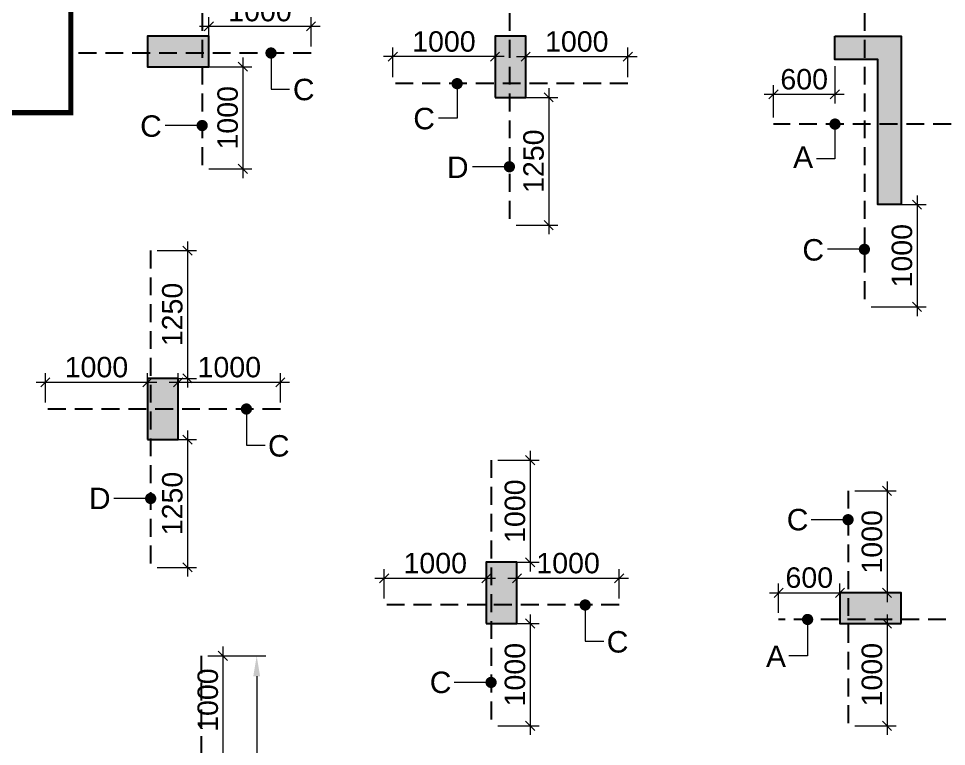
# Model space of a CAD drawing. Header units: millimetres. Extents: x 1123469 to 1883119, y -126924 to 196924.
# Drawn here: x 1520197 to 1529276, y 151212 to 158335 of the extents above; entities that cross this region are included whole.
import ezdxf

# ---------------------------------------------------------------- set-up
doc = ezdxf.new("R2010")
doc.units = ezdxf.units.MM
doc.header["$LTSCALE"] = 500
doc.header["$MEASUREMENT"] = 0
doc.header["$PDMODE"] = 34
doc.linetypes.add('CONTINOUS', pattern=[0])
doc.linetypes.add('HIDDEN', pattern=[0.375, 0.25, -0.125])
doc.layers.get('Defpoints').update_dxf_attribs({"lineweight": 0})
for name, color, linetype, lineweight in [('ARWO', 1, 'Continuous', 18), ('CUT OUT', 1, 'Continuous', 13), ('FOOTING', 1, 'Continuous', 15), ('S - SUNK', 251, 'Continuous', 0), ('TOWER COL HATCH', 253, 'Continuous', 20)]:
    doc.layers.add(name, color=color, linetype=linetype, lineweight=lineweight)
for name, color, linetype in [('COL. DIM', 3, 'Continuous'), ('reinf.', 4, 'Continuous'), ('TEXT 1', 1, 'Continuous'), ('TOWER AREA COLUMN.', 6, 'Continuous')]:
    doc.layers.add(name, color=color, linetype=linetype)
doc.styles.add('3mm', font='arial.ttf')
doc.dimstyles.new('PARAMVEER', dxfattribs={"dimtxt": 200, "dimasz": 100, "dimexe": 0, "dimexo": 25, "dimgap": 10, "dimtad": 1, "dimdec": 0, "dimrnd": 5, "dimzin": 0, "dimdsep": 46, "dimtxsty": '3mm', "dimblk": 'OBLIQUE', "dimcen": 0.09, "dimdle": 75, "dimclrd": 1, "dimclre": 1, "dimclrt": 3, "dimadec": 0, "dimazin": 0, "dimtfac": 1, "dimtdec": 0, "dimtmove": 1, "dimatfit": 3, "dimfxl": 100, "dimtolj": 1, "dimtzin": 0, "dimlwd": 18, "dimlwe": 5, "dimarcsym": 0})
doc.dimstyles.new('PARAMVEER BEAM', dxfattribs={"dimtxt": 200, "dimasz": 100, "dimexe": 0, "dimexo": 0, "dimgap": 10, "dimtad": 1, "dimdec": 0, "dimzin": 0, "dimdsep": 46, "dimtxsty": '3mm', "dimblk": 'ARCHTICK', "dimcen": 0.09, "dimdle": 75, "dimclrd": 1, "dimclre": 1, "dimclrt": 3, "dimadec": 0, "dimazin": 0, "dimtfac": 1, "dimtdec": 0, "dimtmove": 1, "dimatfit": 3, "dimfxl": 100, "dimtolj": 1, "dimtzin": 0, "dimlwd": 18, "dimlwe": 5, "dimarcsym": 0})

# ---------------------------------------------------------------- blocks, each defined once
blk = doc.blocks.new('3tgra')
at = {"layer": 'TOWER COL HATCH'}
h = blk.add_hatch(color=253, dxfattribs=at)
h.dxf.hatch_style = 1
h.paths.add_polyline_path([(1377380.6, 95141.6), (1376730.6, 95141.6), (1376730.6, 93491.6), (1376960.6, 93491.6), (1376960.6, 94911.6), (1377380.6, 94911.6)])
h = blk.add_hatch(color=253, dxfattribs=at)
h.dxf.hatch_style = 1
h.paths.add_polyline_path([(1380705.6, 94541.6), (1380405.6, 94541.6), (1380405.6, 95141.6), (1380705.6, 95141.6)])
h = blk.add_hatch(color=253, dxfattribs=at)
h.dxf.hatch_style = 1
h.paths.add_polyline_path([(1383505.6, 94841.6), (1383505.6, 95141.6), (1384105.6, 95141.6), (1384105.6, 94841.6)])
h = blk.add_hatch(color=253, dxfattribs=at)
h.dxf.hatch_style = 1
h.paths.add_polyline_path([(1384105.6, 91191.6), (1383805.6, 91191.6), (1383805.6, 91791.6), (1384105.6, 91791.6)])
h = blk.add_hatch(color=253, dxfattribs=at)
h.dxf.hatch_style = 1
h.paths.add_polyline_path([(1380790.6, 89391.6), (1380490.6, 89391.6), (1380490.6, 89991.6), (1380790.6, 89991.6)])
h = blk.add_hatch(color=253, dxfattribs=at)
h.dxf.hatch_style = 1
h.paths.add_polyline_path([(1376730.6, 89391.6), (1376730.6, 89691.6), (1377330.6, 89691.6), (1377330.6, 89391.6)])
at = {"layer": 'TOWER AREA COLUMN.', "color": 4}
blk.add_lwpolyline([(1377380.6, 95141.6), (1376730.6, 95141.6), (1376730.6, 93491.6), (1376960.6, 93491.6), (1376960.6, 94911.6), (1377380.6, 94911.6), (1377380.6, 95141.6)], dxfattribs=at)
for points in [[(1380705.6, 94541.6), (1380405.6, 94541.6), (1380405.6, 95141.6), (1380705.6, 95141.6)], [(1383505.6, 94841.6), (1383505.6, 95141.6), (1384105.6, 95141.6), (1384105.6, 94841.6)], [(1384105.6, 91191.6), (1383805.6, 91191.6), (1383805.6, 91791.6), (1384105.6, 91791.6)], [(1380790.6, 89391.6), (1380490.6, 89391.6), (1380490.6, 89991.6), (1380790.6, 89991.6)], [(1376730.6, 89391.6), (1376730.6, 89691.6), (1377330.6, 89691.6), (1377330.6, 89391.6)]]:
    blk.add_lwpolyline(points, close=True, dxfattribs=at)
blk = doc.blocks.new('_Oblique')
at = {"color": 0, "linetype": 'ByBlock', "lineweight": -2}
blk.add_line((-0.5, -0.5), (0.5, 0.5), dxfattribs=at)
blk = doc.blocks.new('*D1095')
at = {"layer": 'COL. DIM', "color": 1, "linetype": 'CONTINOUS', "lineweight": 5, "ltscale": 10, "transparency": 16777216}
for p, q in [((1528184.3, 157869.1), (1528184.3, 157503.4)), ((1527584.3, 157367.5), (1527584.3, 157683.4))]:
    blk.add_line(p, q, dxfattribs=at)
at = {"layer": 'COL. DIM', "color": 1, "lineweight": 18, "ltscale": 10, "transparency": 16777216}
blk.add_line((1528274.3, 157593.4), (1527494.3, 157593.4), dxfattribs=at)
at = {"layer": 'Defpoints', "color": 0, "ltscale": 10, "transparency": 16777216}
for p in [(1528184.3, 157934.1), (1527584.3, 157593.4), (1527584.3, 157302.5)]:
    blk.add_point(p, dxfattribs=at)
at = {"layer": 'COL. DIM', "color": 1, "lineweight": 18, "ltscale": 10, "transparency": 16777216, "xscale": 90, "yscale": 90, "zscale": 90, "rotation": 180}
blk.add_blockref('_Oblique', (1527584.3, 157593.4), dxfattribs=at)
at = {"layer": 'COL. DIM', "color": 1, "lineweight": 18, "ltscale": 10, "transparency": 16777216, "xscale": 90, "yscale": 90, "zscale": 90}
blk.add_blockref('_Oblique', (1528184.3, 157593.4), dxfattribs=at)
at = {"layer": 'COL. DIM', "color": 3, "ltscale": 10, "transparency": 16777216, "insert": (1527884.3, 157740.5), "char_height": 200, "attachment_point": 5, "style": '3mm'}
blk.add_mtext('\\A1;600', dxfattribs=at)
blk = doc.blocks.new('*D1096')
at = {"layer": 'COL. DIM', "color": 1, "lineweight": 18, "ltscale": 10, "transparency": 16777216}
blk.add_line((1528988.9, 156604.1), (1528988.9, 155424.1), dxfattribs=at)
at = {"layer": 'COL. DIM', "color": 1, "linetype": 'CONTINOUS', "lineweight": 5, "ltscale": 10, "transparency": 16777216}
for p, q in [((1528669.3, 156514.1), (1529078.9, 156514.1)), ((1528538.8, 155514.1), (1529078.9, 155514.1))]:
    blk.add_line(p, q, dxfattribs=at)
at = {"layer": 'Defpoints', "color": 0, "ltscale": 10, "transparency": 16777216}
for p in [(1528604.3, 156514.1), (1528473.8, 155514.1), (1528988.9, 155514.1)]:
    blk.add_point(p, dxfattribs=at)
at = {"layer": 'COL. DIM', "color": 1, "lineweight": 18, "ltscale": 10, "transparency": 16777216, "xscale": 90, "yscale": 90, "zscale": 90}
for p, rotation in [((1528988.9, 156514.1), 90), ((1528988.9, 155514.1), 270)]:
    blk.add_blockref('_Oblique', p, dxfattribs=dict(at, rotation=rotation))
at = {"layer": 'COL. DIM', "color": 3, "ltscale": 10, "transparency": 16777216, "insert": (1528841.8, 156014.1), "char_height": 200, "attachment_point": 5, "rotation": 90, "style": '3mm'}
blk.add_mtext('\\A1;1000', dxfattribs=at)
blk = doc.blocks.new('_ArchTick')
at = {"color": 0, "linetype": 'ByBlock', "const_width": 0.15}
blk.add_lwpolyline([(-0.5, -0.5), (0.5, 0.5)], dxfattribs=at)
blk = doc.blocks.new('*D876')
at = {"layer": 'COL. DIM', "color": 1, "linetype": 'CONTINOUS', "lineweight": 5, "ltscale": 10, "transparency": 16777216}
for p, q in [((1523859.3, 157763.2), (1523859.3, 158052.6)), ((1524859.3, 157763.2), (1524859.3, 158052.6))]:
    blk.add_line(p, q, dxfattribs=at)
at = {"layer": 'COL. DIM', "color": 1, "lineweight": 18, "ltscale": 10, "transparency": 16777216}
blk.add_line((1524949.3, 157962.6), (1523769.3, 157962.6), dxfattribs=at)
at = {"layer": 'Defpoints', "color": 0, "ltscale": 10, "transparency": 16777216}
for p in [(1523859.3, 157962.6), (1523859.3, 157698.2), (1524859.3, 157698.2)]:
    blk.add_point(p, dxfattribs=at)
at = {"layer": 'COL. DIM', "color": 1, "lineweight": 18, "ltscale": 10, "transparency": 16777216, "xscale": 90, "yscale": 90, "zscale": 90, "rotation": 180}
blk.add_blockref('_Oblique', (1523859.3, 157962.6), dxfattribs=at)
at = {"layer": 'COL. DIM', "color": 1, "lineweight": 18, "ltscale": 10, "transparency": 16777216, "xscale": 90, "yscale": 90, "zscale": 90}
blk.add_blockref('_Oblique', (1524859.3, 157962.6), dxfattribs=at)
at = {"layer": 'COL. DIM', "color": 3, "ltscale": 10, "transparency": 16777216, "insert": (1524359.3, 158109.7), "char_height": 200, "attachment_point": 5, "style": '3mm'}
blk.add_mtext('\\A1;1000', dxfattribs=at)
blk = doc.blocks.new('*D877')
at = {"layer": 'COL. DIM', "color": 1, "lineweight": 18, "ltscale": 10, "transparency": 16777216}
blk.add_line((1525384.6, 157654.1), (1525384.6, 156224.1), dxfattribs=at)
at = {"layer": 'COL. DIM', "color": 1, "linetype": 'CONTINOUS', "lineweight": 5, "ltscale": 10, "transparency": 16777216}
for p, q in [((1525064.9, 157564.1), (1525474.6, 157564.1)), ((1525064.9, 156314.1), (1525474.6, 156314.1))]:
    blk.add_line(p, q, dxfattribs=at)
at = {"layer": 'Defpoints', "color": 0, "ltscale": 10, "transparency": 16777216}
for p in [(1524999.9, 157564.1), (1524999.9, 156314.1), (1525384.6, 156314.1)]:
    blk.add_point(p, dxfattribs=at)
at = {"layer": 'COL. DIM', "color": 1, "lineweight": 18, "ltscale": 10, "transparency": 16777216, "xscale": 90, "yscale": 90, "zscale": 90}
for p, rotation in [((1525384.6, 157564.1), 90), ((1525384.6, 156314.1), 270)]:
    blk.add_blockref('_Oblique', p, dxfattribs=dict(at, rotation=rotation))
at = {"layer": 'COL. DIM', "color": 3, "ltscale": 10, "transparency": 16777216, "insert": (1525237.5, 156939.1), "char_height": 200, "attachment_point": 5, "rotation": 90, "style": '3mm'}
blk.add_mtext('\\A1;1250', dxfattribs=at)
blk = doc.blocks.new('*D878')
at = {"layer": 'COL. DIM', "color": 1, "linetype": 'CONTINOUS', "lineweight": 5, "ltscale": 10, "transparency": 16777216}
for p, q in [((1525159.3, 157763.2), (1525159.3, 158052.6)), ((1526159.3, 157763.2), (1526159.3, 158052.6))]:
    blk.add_line(p, q, dxfattribs=at)
at = {"layer": 'COL. DIM', "color": 1, "lineweight": 18, "ltscale": 10, "transparency": 16777216}
blk.add_line((1525069.3, 157962.6), (1526249.3, 157962.6), dxfattribs=at)
at = {"layer": 'Defpoints', "color": 0, "ltscale": 10, "transparency": 16777216}
for p in [(1526159.3, 157962.6), (1525159.3, 157698.2), (1526159.3, 157698.2)]:
    blk.add_point(p, dxfattribs=at)
at = {"layer": 'COL. DIM', "color": 1, "lineweight": 18, "ltscale": 10, "transparency": 16777216, "xscale": 90, "yscale": 90, "zscale": 90, "rotation": 180}
blk.add_blockref('_Oblique', (1525159.3, 157962.6), dxfattribs=at)
at = {"layer": 'COL. DIM', "color": 1, "lineweight": 18, "ltscale": 10, "transparency": 16777216, "xscale": 90, "yscale": 90, "zscale": 90}
blk.add_blockref('_Oblique', (1526159.3, 157962.6), dxfattribs=at)
at = {"layer": 'COL. DIM', "color": 3, "ltscale": 10, "transparency": 16777216, "insert": (1525659.3, 158109.7), "char_height": 200, "attachment_point": 5, "style": '3mm'}
blk.add_mtext('\\A1;1000', dxfattribs=at)
blk = doc.blocks.new('*D879')
at = {"layer": 'COL. DIM', "color": 1, "lineweight": 18, "ltscale": 10, "transparency": 16777216}
blk.add_line((1522390.9, 157954.1), (1522390.9, 156774.1), dxfattribs=at)
at = {"layer": 'COL. DIM', "color": 1, "linetype": 'CONTINOUS', "lineweight": 5, "ltscale": 10, "transparency": 16777216}
for p, q in [((1522058.9, 157864.1), (1522480.9, 157864.1)), ((1522058.9, 156864.1), (1522480.9, 156864.1))]:
    blk.add_line(p, q, dxfattribs=at)
at = {"layer": 'Defpoints', "color": 0, "ltscale": 10, "transparency": 16777216}
for p in [(1521993.9, 157864.1), (1521993.9, 156864.1), (1522390.9, 156864.1)]:
    blk.add_point(p, dxfattribs=at)
at = {"layer": 'COL. DIM', "color": 1, "lineweight": 18, "ltscale": 10, "transparency": 16777216, "xscale": 90, "yscale": 90, "zscale": 90}
for p, rotation in [((1522390.9, 157864.1), 90), ((1522390.9, 156864.1), 270)]:
    blk.add_blockref('_Oblique', p, dxfattribs=dict(at, rotation=rotation))
at = {"layer": 'COL. DIM', "color": 3, "ltscale": 10, "transparency": 16777216, "insert": (1522243.8, 157364.1), "char_height": 200, "attachment_point": 5, "rotation": 90, "style": '3mm'}
blk.add_mtext('\\A1;1000', dxfattribs=at)
blk = doc.blocks.new('*D880')
at = {"layer": 'COL. DIM', "color": 1, "linetype": 'CONTINOUS', "lineweight": 5, "ltscale": 10, "transparency": 16777216}
for p, q in [((1522059.3, 158063.2), (1522059.3, 158349.8)), ((1523059.3, 158063.2), (1523059.3, 158349.8))]:
    blk.add_line(p, q, dxfattribs=at)
at = {"layer": 'COL. DIM', "color": 1, "lineweight": 18, "ltscale": 10, "transparency": 16777216}
blk.add_line((1521969.3, 158259.8), (1523149.3, 158259.8), dxfattribs=at)
at = {"layer": 'Defpoints', "color": 0, "ltscale": 10, "transparency": 16777216}
for p in [(1523059.3, 158259.8), (1522059.3, 157998.2), (1523059.3, 157998.2)]:
    blk.add_point(p, dxfattribs=at)
at = {"layer": 'COL. DIM', "color": 1, "lineweight": 18, "ltscale": 10, "transparency": 16777216, "xscale": 90, "yscale": 90, "zscale": 90, "rotation": 180}
blk.add_blockref('_Oblique', (1522059.3, 158259.8), dxfattribs=at)
at = {"layer": 'COL. DIM', "color": 1, "lineweight": 18, "ltscale": 10, "transparency": 16777216, "xscale": 90, "yscale": 90, "zscale": 90}
blk.add_blockref('_Oblique', (1523059.3, 158259.8), dxfattribs=at)
at = {"layer": 'COL. DIM', "color": 3, "ltscale": 10, "transparency": 16777216, "insert": (1522559.3, 158406.9), "char_height": 200, "attachment_point": 5, "style": '3mm'}
blk.add_mtext('\\A1;1000', dxfattribs=at)
blk = doc.blocks.new('*D906')
at = {"layer": 'COL. DIM', "color": 1, "lineweight": 18, "ltscale": 10, "transparency": 16777216}
blk.add_line((1521849.6, 154304.1), (1521849.6, 152874.1), dxfattribs=at)
at = {"layer": 'COL. DIM', "color": 1, "linetype": 'CONTINOUS', "lineweight": 5, "ltscale": 10, "transparency": 16777216}
for p, q in [((1521554.8, 154214.1), (1521939.6, 154214.1)), ((1521554.8, 152964.1), (1521939.6, 152964.1))]:
    blk.add_line(p, q, dxfattribs=at)
at = {"layer": 'Defpoints', "color": 0, "ltscale": 10, "transparency": 16777216}
for p in [(1521489.8, 154214.1), (1521489.8, 152964.1), (1521849.6, 152964.1)]:
    blk.add_point(p, dxfattribs=at)
at = {"layer": 'COL. DIM', "color": 1, "lineweight": 18, "ltscale": 10, "transparency": 16777216, "xscale": 90, "yscale": 90, "zscale": 90}
for p, rotation in [((1521849.6, 154214.1), 90), ((1521849.6, 152964.1), 270)]:
    blk.add_blockref('_Oblique', p, dxfattribs=dict(at, rotation=rotation))
at = {"layer": 'COL. DIM', "color": 3, "ltscale": 10, "transparency": 16777216, "insert": (1521702.5, 153589.1), "char_height": 200, "attachment_point": 5, "rotation": 90, "style": '3mm'}
blk.add_mtext('\\A1;1250', dxfattribs=at)
blk = doc.blocks.new('*D907')
at = {"layer": 'COL. DIM', "color": 1, "linetype": 'CONTINOUS', "lineweight": 5, "ltscale": 10, "transparency": 16777216}
for p, q in [((1521759.3, 154579.1), (1521759.3, 154865.6)), ((1522759.3, 154579.1), (1522759.3, 154865.6))]:
    blk.add_line(p, q, dxfattribs=at)
at = {"layer": 'COL. DIM', "color": 1, "lineweight": 18, "ltscale": 10, "transparency": 16777216}
blk.add_line((1521669.3, 154775.6), (1522849.3, 154775.6), dxfattribs=at)
at = {"layer": 'Defpoints', "color": 0, "ltscale": 10, "transparency": 16777216}
for p in [(1522759.3, 154775.6), (1521759.3, 154514.1), (1522759.3, 154514.1)]:
    blk.add_point(p, dxfattribs=at)
at = {"layer": 'COL. DIM', "color": 1, "lineweight": 18, "ltscale": 10, "transparency": 16777216, "xscale": 90, "yscale": 90, "zscale": 90, "rotation": 180}
blk.add_blockref('_Oblique', (1521759.3, 154775.6), dxfattribs=at)
at = {"layer": 'COL. DIM', "color": 1, "lineweight": 18, "ltscale": 10, "transparency": 16777216, "xscale": 90, "yscale": 90, "zscale": 90}
blk.add_blockref('_Oblique', (1522759.3, 154775.6), dxfattribs=at)
at = {"layer": 'COL. DIM', "color": 3, "ltscale": 10, "transparency": 16777216, "insert": (1522259.3, 154922.7), "char_height": 200, "attachment_point": 5, "style": '3mm'}
blk.add_mtext('\\A1;1000', dxfattribs=at)
blk = doc.blocks.new('*D908')
at = {"layer": 'COL. DIM', "color": 1, "linetype": 'CONTINOUS', "lineweight": 5, "ltscale": 10, "transparency": 16777216}
for p, q in [((1520459.3, 154579.1), (1520459.3, 154865.6)), ((1521459.3, 154579.1), (1521459.3, 154865.6))]:
    blk.add_line(p, q, dxfattribs=at)
at = {"layer": 'COL. DIM', "color": 1, "lineweight": 18, "ltscale": 10, "transparency": 16777216}
blk.add_line((1520369.3, 154775.6), (1521549.3, 154775.6), dxfattribs=at)
at = {"layer": 'Defpoints', "color": 0, "ltscale": 10, "transparency": 16777216}
for p in [(1521459.3, 154775.6), (1520459.3, 154514.1), (1521459.3, 154514.1)]:
    blk.add_point(p, dxfattribs=at)
at = {"layer": 'COL. DIM', "color": 1, "lineweight": 18, "ltscale": 10, "transparency": 16777216, "xscale": 90, "yscale": 90, "zscale": 90, "rotation": 180}
blk.add_blockref('_Oblique', (1520459.3, 154775.6), dxfattribs=at)
at = {"layer": 'COL. DIM', "color": 1, "lineweight": 18, "ltscale": 10, "transparency": 16777216, "xscale": 90, "yscale": 90, "zscale": 90}
blk.add_blockref('_Oblique', (1521459.3, 154775.6), dxfattribs=at)
at = {"layer": 'COL. DIM', "color": 3, "ltscale": 10, "transparency": 16777216, "insert": (1520959.3, 154922.7), "char_height": 200, "attachment_point": 5, "style": '3mm'}
blk.add_mtext('\\A1;1000', dxfattribs=at)
blk = doc.blocks.new('*D909')
at = {"layer": 'COL. DIM', "color": 1, "lineweight": 18, "ltscale": 10, "transparency": 16777216}
blk.add_line((1521849.6, 156154.1), (1521849.6, 154724.1), dxfattribs=at)
at = {"layer": 'COL. DIM', "color": 1, "linetype": 'CONTINOUS', "lineweight": 5, "ltscale": 10, "transparency": 16777216}
for p, q in [((1521554.8, 156064.1), (1521939.6, 156064.1)), ((1521554.8, 154814.1), (1521939.6, 154814.1))]:
    blk.add_line(p, q, dxfattribs=at)
at = {"layer": 'Defpoints', "color": 0, "ltscale": 10, "transparency": 16777216}
for p in [(1521489.8, 156064.1), (1521489.8, 154814.1), (1521849.6, 154814.1)]:
    blk.add_point(p, dxfattribs=at)
at = {"layer": 'COL. DIM', "color": 1, "lineweight": 18, "ltscale": 10, "transparency": 16777216, "xscale": 90, "yscale": 90, "zscale": 90}
for p, rotation in [((1521849.6, 156064.1), 90), ((1521849.6, 154814.1), 270)]:
    blk.add_blockref('_Oblique', p, dxfattribs=dict(at, rotation=rotation))
at = {"layer": 'COL. DIM', "color": 3, "ltscale": 10, "transparency": 16777216, "insert": (1521702.5, 155439.1), "char_height": 200, "attachment_point": 5, "rotation": 90, "style": '3mm'}
blk.add_mtext('\\A1;1250', dxfattribs=at)
blk = doc.blocks.new('*D910')
at = {"layer": 'COL. DIM', "color": 1, "lineweight": 18, "ltscale": 10, "transparency": 16777216}
blk.add_line((1525202.3, 152504.1), (1525202.3, 151324.1), dxfattribs=at)
at = {"layer": 'COL. DIM', "color": 1, "linetype": 'CONTINOUS', "lineweight": 5, "ltscale": 10, "transparency": 16777216}
for p, q in [((1524885.6, 152414.1), (1525292.3, 152414.1)), ((1524885.6, 151414.1), (1525292.3, 151414.1))]:
    blk.add_line(p, q, dxfattribs=at)
at = {"layer": 'Defpoints', "color": 0, "ltscale": 10, "transparency": 16777216}
for p in [(1524820.6, 152414.1), (1524820.6, 151414.1), (1525202.3, 151414.1)]:
    blk.add_point(p, dxfattribs=at)
at = {"layer": 'COL. DIM', "color": 1, "lineweight": 18, "ltscale": 10, "transparency": 16777216, "xscale": 90, "yscale": 90, "zscale": 90}
for p, rotation in [((1525202.3, 152414.1), 90), ((1525202.3, 151414.1), 270)]:
    blk.add_blockref('_Oblique', p, dxfattribs=dict(at, rotation=rotation))
at = {"layer": 'COL. DIM', "color": 3, "ltscale": 10, "transparency": 16777216, "insert": (1525055.2, 151914.1), "char_height": 200, "attachment_point": 5, "rotation": 90, "style": '3mm'}
blk.add_mtext('\\A1;1000', dxfattribs=at)
blk = doc.blocks.new('*D911')
at = {"layer": 'COL. DIM', "color": 1, "linetype": 'CONTINOUS', "lineweight": 5, "ltscale": 10, "transparency": 16777216}
for p, q in [((1525074.3, 152661), (1525074.3, 152947.5)), ((1526074.3, 152661), (1526074.3, 152947.5))]:
    blk.add_line(p, q, dxfattribs=at)
at = {"layer": 'COL. DIM', "color": 1, "lineweight": 18, "ltscale": 10, "transparency": 16777216}
blk.add_line((1524984.3, 152857.5), (1526164.3, 152857.5), dxfattribs=at)
at = {"layer": 'Defpoints', "color": 0, "ltscale": 10, "transparency": 16777216}
for p in [(1526074.3, 152857.5), (1525074.3, 152596), (1526074.3, 152596)]:
    blk.add_point(p, dxfattribs=at)
at = {"layer": 'COL. DIM', "color": 1, "lineweight": 18, "ltscale": 10, "transparency": 16777216, "xscale": 90, "yscale": 90, "zscale": 90, "rotation": 180}
blk.add_blockref('_Oblique', (1525074.3, 152857.5), dxfattribs=at)
at = {"layer": 'COL. DIM', "color": 1, "lineweight": 18, "ltscale": 10, "transparency": 16777216, "xscale": 90, "yscale": 90, "zscale": 90}
blk.add_blockref('_Oblique', (1526074.3, 152857.5), dxfattribs=at)
at = {"layer": 'COL. DIM', "color": 3, "ltscale": 10, "transparency": 16777216, "insert": (1525574.3, 153004.6), "char_height": 200, "attachment_point": 5, "style": '3mm'}
blk.add_mtext('\\A1;1000', dxfattribs=at)
blk = doc.blocks.new('*D912')
at = {"layer": 'COL. DIM', "color": 1, "linetype": 'CONTINOUS', "lineweight": 5, "ltscale": 10, "transparency": 16777216}
for p, q in [((1523774.3, 152661), (1523774.3, 152947.5)), ((1524774.3, 152661), (1524774.3, 152947.5))]:
    blk.add_line(p, q, dxfattribs=at)
at = {"layer": 'COL. DIM', "color": 1, "lineweight": 18, "ltscale": 10, "transparency": 16777216}
blk.add_line((1523684.3, 152857.5), (1524864.3, 152857.5), dxfattribs=at)
at = {"layer": 'Defpoints', "color": 0, "ltscale": 10, "transparency": 16777216}
for p in [(1524774.3, 152857.5), (1523774.3, 152596), (1524774.3, 152596)]:
    blk.add_point(p, dxfattribs=at)
at = {"layer": 'COL. DIM', "color": 1, "lineweight": 18, "ltscale": 10, "transparency": 16777216, "xscale": 90, "yscale": 90, "zscale": 90, "rotation": 180}
blk.add_blockref('_Oblique', (1523774.3, 152857.5), dxfattribs=at)
at = {"layer": 'COL. DIM', "color": 1, "lineweight": 18, "ltscale": 10, "transparency": 16777216, "xscale": 90, "yscale": 90, "zscale": 90}
blk.add_blockref('_Oblique', (1524774.3, 152857.5), dxfattribs=at)
at = {"layer": 'COL. DIM', "color": 3, "ltscale": 10, "transparency": 16777216, "insert": (1524274.3, 153004.6), "char_height": 200, "attachment_point": 5, "style": '3mm'}
blk.add_mtext('\\A1;1000', dxfattribs=at)
blk = doc.blocks.new('*D913')
at = {"layer": 'COL. DIM', "color": 1, "lineweight": 18, "ltscale": 10, "transparency": 16777216}
blk.add_line((1525202.3, 154104.1), (1525202.3, 152924.1), dxfattribs=at)
at = {"layer": 'COL. DIM', "color": 1, "linetype": 'CONTINOUS', "lineweight": 5, "ltscale": 10, "transparency": 16777216}
for p, q in [((1524885.6, 154014.1), (1525292.3, 154014.1)), ((1524885.6, 153014.1), (1525292.3, 153014.1))]:
    blk.add_line(p, q, dxfattribs=at)
at = {"layer": 'Defpoints', "color": 0, "ltscale": 10, "transparency": 16777216}
for p in [(1524820.6, 154014.1), (1524820.6, 153014.1), (1525202.3, 153014.1)]:
    blk.add_point(p, dxfattribs=at)
at = {"layer": 'COL. DIM', "color": 1, "lineweight": 18, "ltscale": 10, "transparency": 16777216, "xscale": 90, "yscale": 90, "zscale": 90}
for p, rotation in [((1525202.3, 154014.1), 90), ((1525202.3, 153014.1), 270)]:
    blk.add_blockref('_Oblique', p, dxfattribs=dict(at, rotation=rotation))
at = {"layer": 'COL. DIM', "color": 3, "ltscale": 10, "transparency": 16777216, "insert": (1525055.2, 153514.1), "char_height": 200, "attachment_point": 5, "rotation": 90, "style": '3mm'}
blk.add_mtext('\\A1;1000', dxfattribs=at)
blk = doc.blocks.new('*D914')
at = {"layer": 'COL. DIM', "color": 1, "lineweight": 18, "ltscale": 10, "transparency": 16777216}
blk.add_line((1528694.9, 152504.1), (1528694.9, 151324.1), dxfattribs=at)
at = {"layer": 'COL. DIM', "color": 1, "linetype": 'CONTINOUS', "lineweight": 5, "ltscale": 10, "transparency": 16777216}
for p, q in [((1528378.7, 152414.1), (1528784.9, 152414.1)), ((1528378.7, 151414.1), (1528784.9, 151414.1))]:
    blk.add_line(p, q, dxfattribs=at)
at = {"layer": 'Defpoints', "color": 0, "ltscale": 10, "transparency": 16777216}
for p in [(1528313.7, 152414.1), (1528313.7, 151414.1), (1528694.9, 151414.1)]:
    blk.add_point(p, dxfattribs=at)
at = {"layer": 'COL. DIM', "color": 1, "lineweight": 18, "ltscale": 10, "transparency": 16777216, "xscale": 90, "yscale": 90, "zscale": 90}
for p, rotation in [((1528694.9, 152414.1), 90), ((1528694.9, 151414.1), 270)]:
    blk.add_blockref('_Oblique', p, dxfattribs=dict(at, rotation=rotation))
at = {"layer": 'COL. DIM', "color": 3, "ltscale": 10, "transparency": 16777216, "insert": (1528547.8, 151914.1), "char_height": 200, "attachment_point": 5, "rotation": 90, "style": '3mm'}
blk.add_mtext('\\A1;1000', dxfattribs=at)
blk = doc.blocks.new('*D915')
at = {"layer": 'COL. DIM', "color": 1, "linetype": 'CONTINOUS', "lineweight": 5, "ltscale": 10, "transparency": 16777216}
for p, q in [((1527634.3, 152519.4), (1527634.3, 152805.9)), ((1528234.3, 152519.4), (1528234.3, 152805.9))]:
    blk.add_line(p, q, dxfattribs=at)
at = {"layer": 'COL. DIM', "color": 1, "lineweight": 18, "ltscale": 10, "transparency": 16777216}
blk.add_line((1527544.3, 152715.9), (1528324.3, 152715.9), dxfattribs=at)
at = {"layer": 'Defpoints', "color": 0, "ltscale": 10, "transparency": 16777216}
for p in [(1528234.3, 152715.9), (1527634.3, 152454.4), (1528234.3, 152454.4)]:
    blk.add_point(p, dxfattribs=at)
at = {"layer": 'COL. DIM', "color": 1, "lineweight": 18, "ltscale": 10, "transparency": 16777216, "xscale": 90, "yscale": 90, "zscale": 90, "rotation": 180}
blk.add_blockref('_Oblique', (1527634.3, 152715.9), dxfattribs=at)
at = {"layer": 'COL. DIM', "color": 1, "lineweight": 18, "ltscale": 10, "transparency": 16777216, "xscale": 90, "yscale": 90, "zscale": 90}
blk.add_blockref('_Oblique', (1528234.3, 152715.9), dxfattribs=at)
at = {"layer": 'COL. DIM', "color": 3, "ltscale": 10, "transparency": 16777216, "insert": (1527934.3, 152863), "char_height": 200, "attachment_point": 5, "style": '3mm'}
blk.add_mtext('\\A1;600', dxfattribs=at)
blk = doc.blocks.new('*D916')
at = {"layer": 'COL. DIM', "color": 1, "lineweight": 18, "ltscale": 10, "transparency": 16777216}
blk.add_line((1528694.9, 153804.1), (1528694.9, 152624.1), dxfattribs=at)
at = {"layer": 'COL. DIM', "color": 1, "linetype": 'CONTINOUS', "lineweight": 5, "ltscale": 10, "transparency": 16777216}
for p, q in [((1528378.7, 153714.1), (1528784.9, 153714.1)), ((1528378.7, 152714.1), (1528784.9, 152714.1))]:
    blk.add_line(p, q, dxfattribs=at)
at = {"layer": 'Defpoints', "color": 0, "ltscale": 10, "transparency": 16777216}
for p in [(1528313.7, 153714.1), (1528313.7, 152714.1), (1528694.9, 152714.1)]:
    blk.add_point(p, dxfattribs=at)
at = {"layer": 'COL. DIM', "color": 1, "lineweight": 18, "ltscale": 10, "transparency": 16777216, "xscale": 90, "yscale": 90, "zscale": 90}
for p, rotation in [((1528694.9, 153714.1), 90), ((1528694.9, 152714.1), 270)]:
    blk.add_blockref('_Oblique', p, dxfattribs=dict(at, rotation=rotation))
at = {"layer": 'COL. DIM', "color": 3, "ltscale": 10, "transparency": 16777216, "insert": (1528547.8, 153214.1), "char_height": 200, "attachment_point": 5, "rotation": 90, "style": '3mm'}
blk.add_mtext('\\A1;1000', dxfattribs=at)
blk = doc.blocks.new('*D923')
at = {"layer": 'COL. DIM', "color": 1, "lineweight": 18, "ltscale": 10, "transparency": 16777216}
blk.add_line((1522196.9, 152189.1), (1522196.9, 151009.1), dxfattribs=at)
at = {"layer": 'COL. DIM', "color": 1, "linetype": 'CONTINOUS', "lineweight": 5, "ltscale": 10, "transparency": 16777216}
for p, q in [((1522049.5, 152099.1), (1522286.9, 152099.1)), ((1522049.5, 151099.1), (1522286.9, 151099.1))]:
    blk.add_line(p, q, dxfattribs=at)
at = {"layer": 'Defpoints', "color": 0, "ltscale": 10, "transparency": 16777216}
for p in [(1521984.5, 152099.1), (1521984.5, 151099.1), (1522196.9, 151099.1)]:
    blk.add_point(p, dxfattribs=at)
at = {"layer": 'COL. DIM', "color": 1, "lineweight": 18, "ltscale": 10, "transparency": 16777216, "xscale": 90, "yscale": 90, "zscale": 90}
for p, rotation in [((1522196.9, 152099.1), 90), ((1522196.9, 151099.1), 270)]:
    blk.add_blockref('_Oblique', p, dxfattribs=dict(at, rotation=rotation))
at = {"layer": 'COL. DIM', "color": 3, "ltscale": 10, "transparency": 16777216, "insert": (1522049.8, 151664.9), "char_height": 200, "attachment_point": 5, "rotation": 90, "style": '3mm'}
blk.add_mtext('\\A1;1000', dxfattribs=at)
blk = doc.blocks.new('*D926')
at = {"layer": 'COL. DIM', "color": 1, "linetype": 'CONTINOUS', "lineweight": 5, "ltscale": 10, "transparency": 16777216}
for p, q in [((1522049.5, 152099.1), (1522617.4, 152099.1)), ((1522049.5, 148164.1), (1522617.4, 148164.1))]:
    blk.add_line(p, q, dxfattribs=at)
at = {"layer": 'COL. DIM', "color": 1, "lineweight": 18, "ltscale": 10, "transparency": 16777216}
blk.add_line((1522527.4, 151899.1), (1522527.4, 148364.1), dxfattribs=at)
at = {"layer": 'COL. DIM', "color": 1, "ltscale": 10, "transparency": 16777216}
for points in [[(1522494.1, 151899.1), (1522560.7, 151899.1), (1522527.4, 152099.1)], [(1522494.1, 148364.1), (1522560.7, 148364.1), (1522527.4, 148164.1)]]:
    blk.add_solid(points, dxfattribs=at)
at = {"layer": 'Defpoints', "color": 0, "ltscale": 10, "transparency": 16777216}
for p in [(1521984.5, 152099.1), (1521984.5, 148164.1), (1522527.4, 148164.1)]:
    blk.add_point(p, dxfattribs=at)
at = {"layer": 'COL. DIM', "color": 3, "ltscale": 10, "transparency": 16777216, "insert": (1522379, 150475.4), "char_height": 200, "attachment_point": 5, "rotation": 90, "style": '3mm'}
blk.add_mtext('\\A1;C', dxfattribs=at)
blk = doc.blocks.new('*D2625')
at = {"layer": 'COL. DIM', "color": 1, "linetype": 'CONTINOUS', "lineweight": 5, "ltscale": 10, "transparency": 16777216}
for p, q in [((1725012.2, 141907.5), (1725545.6, 141907.5)), ((1724393.3, 141607.5), (1725545.6, 141607.5))]:
    blk.add_line(p, q, dxfattribs=at)
at = {"layer": 'COL. DIM', "color": 1, "lineweight": 18, "ltscale": 10, "transparency": 16777216}
blk.add_line((1725455.6, 141997.5), (1725455.6, 141517.5), dxfattribs=at)
at = {"layer": 'Defpoints', "color": 0, "ltscale": 10, "transparency": 16777216}
for p in [(1358872.1, 158914.1), (1431760.6, 158914.1), (1724947.2, 141907.5), (1724328.3, 141607.5), (1725455.6, 141607.5), (1442850.6, 126979.3)]:
    blk.add_point(p, dxfattribs=at)
at = {"layer": 'S - SUNK', "color": 1, "lineweight": 18, "ltscale": 10, "transparency": 16777216}
blk.add_line((1358872.1, 126904.3), (1358872.1, 158989.1), dxfattribs=at)
at = {"layer": 'S - SUNK', "color": 1, "lineweight": 5, "ltscale": 10, "transparency": 16777216}
for p, q in [((1358872.3, 158914.1), (1358872.1, 158914.1)), ((1358872.3, 126979.3), (1358872.1, 126979.3))]:
    blk.add_line(p, q, dxfattribs=at)
at = {"layer": 'COL. DIM', "color": 1, "lineweight": 18, "ltscale": 10, "transparency": 16777216, "xscale": 90, "yscale": 90, "zscale": 90}
for p, rotation in [((1725455.6, 141907.5), 90), ((1725455.6, 141607.5), 270)]:
    blk.add_blockref('_Oblique', p, dxfattribs=dict(at, rotation=rotation))
at = {"layer": 'S - SUNK', "color": 1, "lineweight": 18, "ltscale": 10, "transparency": 16777216, "xscale": 100, "yscale": 100, "zscale": 100}
for p, rotation in [((1358872.1, 158914.1), 90), ((1358872.1, 126979.3), 270)]:
    blk.add_blockref('_Oblique', p, dxfattribs=dict(at, rotation=rotation))
at = {"layer": 'COL. DIM', "color": 3, "ltscale": 10, "transparency": 16777216, "insert": (1725308.4, 141757.5), "char_height": 200, "attachment_point": 5, "rotation": 90, "style": '3mm'}
blk.add_mtext('\\A1;300', dxfattribs=at)
at = {"layer": 'S - SUNK', "color": 3, "ltscale": 10, "transparency": 16777216, "insert": (1358759.9, 142946.7), "char_height": 200, "attachment_point": 5, "rotation": 90, "style": '3mm'}
blk.add_mtext('\\A1;31935', dxfattribs=at)
blk = doc.blocks.new('*D3557')
at = {"layer": 'COL. DIM', "color": 1, "lineweight": 18, "ltscale": 10, "transparency": 16777216}
for p, q in [((1830518, 155674.9), (1830518, 154997.7)), ((1830518, 155087.7), (1830518, 154607.7))]:
    blk.add_line(p, q, dxfattribs=at)
at = {"layer": 'COL. DIM', "color": 1, "linetype": 'CONTINOUS', "lineweight": 5, "ltscale": 10, "transparency": 16777216}
for p, q in [((1830058.7, 154997.7), (1830608, 154997.7)), ((1830171.2, 154697.7), (1830608, 154697.7))]:
    blk.add_line(p, q, dxfattribs=at)
at = {"layer": 'Defpoints', "color": 0, "ltscale": 10, "transparency": 16777216}
for p in [(1418935.6, 156725.2), (1417240.6, 156599.2), (1418935.6, 156599.2), (1829993.7, 154997.7), (1830106.2, 154697.7), (1830518, 154697.7)]:
    blk.add_point(p, dxfattribs=at)
at = {"layer": 'S - SUNK', "color": 1, "lineweight": 18, "ltscale": 10, "transparency": 16777216}
blk.add_line((1417165.6, 156725.2), (1419010.6, 156725.2), dxfattribs=at)
at = {"layer": 'S - SUNK', "color": 1, "lineweight": 5, "ltscale": 10, "transparency": 16777216}
for p, q in [((1417240.6, 156725), (1417240.6, 156725.2)), ((1418935.6, 156725), (1418935.6, 156725.2))]:
    blk.add_line(p, q, dxfattribs=at)
at = {"layer": 'COL. DIM', "color": 1, "lineweight": 18, "ltscale": 10, "transparency": 16777216, "xscale": 90, "yscale": 90, "zscale": 90}
for p, rotation in [((1830518, 154997.7), 90), ((1830518, 154697.7), 270)]:
    blk.add_blockref('_Oblique', p, dxfattribs=dict(at, rotation=rotation))
at = {"layer": 'S - SUNK', "color": 1, "lineweight": 18, "ltscale": 10, "transparency": 16777216, "xscale": 100, "yscale": 100, "zscale": 100, "rotation": 180}
blk.add_blockref('_Oblique', (1417240.6, 156725.2), dxfattribs=at)
at = {"layer": 'S - SUNK', "color": 1, "lineweight": 18, "ltscale": 10, "transparency": 16777216, "xscale": 100, "yscale": 100, "zscale": 100}
blk.add_blockref('_Oblique', (1418935.6, 156725.2), dxfattribs=at)
at = {"layer": 'COL. DIM', "color": 3, "ltscale": 10, "transparency": 16777216, "insert": (1830370.8, 155409.4), "char_height": 200, "attachment_point": 5, "rotation": 90, "style": '3mm'}
blk.add_mtext('\\A1;300', dxfattribs=at)
at = {"layer": 'S - SUNK', "color": 3, "ltscale": 10, "transparency": 16777216, "insert": (1418088.1, 156837.3), "char_height": 200, "attachment_point": 5, "style": '3mm'}
blk.add_mtext('\\A1;1695', dxfattribs=at)
blk = doc.blocks.new('*D3556')
at = {"layer": 'COL. DIM', "color": 1, "lineweight": 18, "ltscale": 10, "transparency": 16777216}
blk.add_line((1817173.9, 134747.8), (1817173.9, 133597.8), dxfattribs=at)
at = {"layer": 'COL. DIM', "color": 1, "linetype": 'CONTINOUS', "lineweight": 5, "ltscale": 10, "transparency": 16777216}
for p, q in [((1817863.7, 134657.8), (1817083.9, 134657.8)), ((1816402.2, 133687.8), (1817263.9, 133687.8))]:
    blk.add_line(p, q, dxfattribs=at)
at = {"layer": 'Defpoints', "color": 0, "ltscale": 10, "transparency": 16777216}
for p in [(1417087.7, 156599.2), (1417240.6, 156599.2), (1417240.6, 155194.2), (1817928.7, 134657.8), (1816337.2, 133687.8), (1817173.9, 133687.8)]:
    blk.add_point(p, dxfattribs=at)
at = {"layer": 'S - SUNK', "color": 1, "lineweight": 18, "ltscale": 10, "transparency": 16777216}
blk.add_line((1417087.7, 155119.2), (1417087.7, 156674.2), dxfattribs=at)
at = {"layer": 'S - SUNK', "color": 1, "lineweight": 5, "ltscale": 10, "transparency": 16777216}
for p, q in [((1417087.8, 156599.2), (1417087.7, 156599.2)), ((1417087.8, 155194.2), (1417087.7, 155194.2))]:
    blk.add_line(p, q, dxfattribs=at)
at = {"layer": 'COL. DIM', "color": 1, "lineweight": 18, "ltscale": 10, "transparency": 16777216, "xscale": 90, "yscale": 90, "zscale": 90}
for p, rotation in [((1817173.9, 134657.8), 90), ((1817173.9, 133687.8), 270)]:
    blk.add_blockref('_Oblique', p, dxfattribs=dict(at, rotation=rotation))
at = {"layer": 'S - SUNK', "color": 1, "lineweight": 18, "ltscale": 10, "transparency": 16777216, "xscale": 100, "yscale": 100, "zscale": 100}
for p, rotation in [((1417087.7, 156599.2), 90), ((1417087.7, 155194.2), 270)]:
    blk.add_blockref('_Oblique', p, dxfattribs=dict(at, rotation=rotation))
at = {"layer": 'COL. DIM', "color": 3, "ltscale": 10, "transparency": 16777216, "insert": (1817026.8, 134172.8), "char_height": 200, "attachment_point": 5, "rotation": 90, "style": '3mm'}
blk.add_mtext('\\A1;970', dxfattribs=at)
at = {"layer": 'S - SUNK', "color": 3, "ltscale": 10, "transparency": 16777216, "insert": (1416975.6, 155896.7), "char_height": 200, "attachment_point": 5, "rotation": 90, "style": '3mm'}
blk.add_mtext('\\A1;1405', dxfattribs=at)

msp = doc.modelspace()

# ---------------------------------------------------------------- linework, layer by layer
at = {"layer": 'FOOTING', "color": 3, "ltscale": 10, "const_width": 50}
msp.add_lwpolyline([(1488324.2, 155194.2), (1515064.2, 155194.2), (1515064.2, 156599.2), (1516759.3, 156599.2), (1516759.3, 157414.1), (1520709.3, 157414.1), (1520709.3, 158914.1), (1529584.3, 158914.1), (1529584.3, 148629.4), (1540674.2, 148629.4), (1540674.2, 126979.3), (1532119.2, 126979.3)], dxfattribs=at)
at = {"layer": 'reinf.', "color": 4, "linetype": 'HIDDEN', "ltscale": 1.4}
for p, q in [((1521993.9, 158914.1), (1521993.9, 156864.1)), ((1524999.9, 158914.1), (1524999.9, 156314.1)), ((1528473.8, 158914.1), (1528473.8, 155514.1)), ((1523059.3, 157998.2), (1520709.3, 157998.2)), ((1526159.3, 157698.2), (1523859.3, 157698.2)), ((1529584.3, 157302.5), (1527584.3, 157302.5)), ((1521489.8, 156064.1), (1521489.8, 152964.1)), ((1522759.3, 154514.1), (1520459.3, 154514.1)), ((1524820.6, 154014.1), (1524820.6, 151414.1)), ((1528313.7, 153714.1), (1528313.7, 151414.1)), ((1526074.3, 152596), (1523774.3, 152596)), ((1529534.3, 152454.4), (1527634.3, 152454.4)), ((1521984.5, 152099.1), (1521984.5, 148164.1))]:
    msp.add_line(p, q, dxfattribs=at)

# ---------------------------------------------------------------- block references
at = {"layer": 'CUT OUT', "color": 4, "xscale": -1}
msp.add_blockref('3tgra', (2905564.9, 63022.5), dxfattribs=at)

# ---------------------------------------------------------------- texts
at = {"layer": 'TEXT 1', "color": 2, "linetype": 'ByBlock', "style": '3mm'}
for s, p in [('C', (1522881.5, 157536, -0.1)), ('C', (1524059.5, 157251.6, -0.1)), ('C', (1521386.9, 157178.2, -0.1)), ('A', (1527776.1, 156874, -0.1)), ('D', (1524389, 156775, -0.1)), ('C', (1527866.9, 155966.8, -0.1)), ('C', (1522637.6, 154048.5, -0.1)), ('D', (1520886, 153533.9, -0.1)), ('C', (1527713.9, 153326.4, -0.1)), ('C', (1525952.6, 152130.4, -0.1)), ('A', (1527511, 151988.8, -0.1)), ('C', (1524220.8, 151733.9, -0.1))]:
    msp.add_text(s, height=210, dxfattribs=at).set_placement(p)

# ---------------------------------------------------------------- dimensions: what is measured, and where the dimension line sits
at = {"layer": 'COL. DIM', "color": 6, "ltscale": 10}
for base, p1, p2, picture, middle in [((1725455.6, 141607.5), (1724947.2, 141907.5), (1724328.3, 141607.5), '*D2625', (1725455.6, 141757.5)), ((1830518, 154697.7), (1829993.7, 154997.7), (1830106.2, 154697.7), '*D3557', (1830518, 155409.4)), ((1522196.9, 151099.1), (1521984.5, 152099.1), (1521984.5, 151099.1), '*D923', (1522196.9, 151664.9))]:
    dim = msp.add_linear_dim(base=base, p1=p1, p2=p2, angle=90, dimstyle='PARAMVEER', override={"dimasz": 90, "dimexe": 90, "dimexo": 65, "dimgap": 45, "dimpost": '\\X', "dimdle": 90, "dimfxl": 0.18, "dimarcsym": 1}, dxfattribs=at)
    dim.commit()
    dim.dimension.update_dxf_attribs({"geometry": picture, "text_midpoint": middle, "dimtype": 160})
for base, p1, p2, angle, picture, middle in [((1523059.3, 158259.8), (1522059.3, 157998.2), (1523059.3, 157998.2), 0, '*D880', (1522559.3, 158406.9)), ((1523859.3, 157962.6), (1524859.3, 157698.2), (1523859.3, 157698.2), 180, '*D876', (1524359.3, 158109.7)), ((1526159.3, 157962.6), (1525159.3, 157698.2), (1526159.3, 157698.2), 0, '*D878', (1525659.3, 158109.7)), ((1522390.9, 156864.1), (1521993.9, 157864.1), (1521993.9, 156864.1), 90, '*D879', (1522243.8, 157364.1)), ((1527584.3, 157593.4), (1528184.3, 157934.1), (1527584.3, 157302.5), 180, '*D1095', (1527884.3, 157740.5)), ((1525384.6, 156314.1), (1524999.9, 157564.1), (1524999.9, 156314.1), 90, '*D877', (1525237.5, 156939.1)), ((1817173.9, 133687.8), (1817928.7, 134657.8), (1816337.2, 133687.8), 90, '*D3556', (1817026.8, 134172.8)), ((1528988.9, 155514.1), (1528604.3, 156514.1), (1528473.8, 155514.1), 90, '*D1096', (1528841.8, 156014.1)), ((1521849.6, 154814.1), (1521489.8, 156064.1), (1521489.8, 154814.1), 90, '*D909', (1521702.5, 155439.1)), ((1521459.3, 154775.6), (1520459.3, 154514.1), (1521459.3, 154514.1), 0, '*D908', (1520959.3, 154922.7)), ((1522759.3, 154775.6), (1521759.3, 154514.1), (1522759.3, 154514.1), 0, '*D907', (1522259.3, 154922.7)), ((1521849.6, 152964.1), (1521489.8, 154214.1), (1521489.8, 152964.1), 90, '*D906', (1521702.5, 153589.1)), ((1525202.3, 153014.1), (1524820.6, 154014.1), (1524820.6, 153014.1), 90, '*D913', (1525055.2, 153514.1)), ((1528694.9, 152714.1), (1528313.7, 153714.1), (1528313.7, 152714.1), 90, '*D916', (1528547.8, 153214.1)), ((1524774.3, 152857.5), (1523774.3, 152596), (1524774.3, 152596), 0, '*D912', (1524274.3, 153004.6)), ((1526074.3, 152857.5), (1525074.3, 152596), (1526074.3, 152596), 0, '*D911', (1525574.3, 153004.6)), ((1528234.3, 152715.9), (1527634.3, 152454.4), (1528234.3, 152454.4), 0, '*D915', (1527934.3, 152863)), ((1525202.3, 151414.1), (1524820.6, 152414.1), (1524820.6, 151414.1), 90, '*D910', (1525055.2, 151914.1)), ((1528694.9, 151414.1), (1528313.7, 152414.1), (1528313.7, 151414.1), 90, '*D914', (1528547.8, 151914.1))]:
    dim = msp.add_linear_dim(base=base, p1=p1, p2=p2, angle=angle, dimstyle='PARAMVEER', override={"dimasz": 90, "dimexe": 90, "dimexo": 65, "dimgap": 45, "dimpost": '\\X', "dimdle": 90, "dimfxl": 0.18, "dimarcsym": 1}, dxfattribs=at)
    dim.commit()
    dim.dimension.update_dxf_attribs({"geometry": picture, "text_midpoint": middle})
dim = msp.add_linear_dim(base=(1522527.4, 148164.1), p1=(1521984.5, 152099.1), p2=(1521984.5, 148164.1), angle=90, text='C', dimstyle='PARAMVEER', override={"dimasz": 200, "dimexe": 90, "dimexo": 65, "dimgap": 45, "dimpost": '\\X', "dimsah": 1, "dimdle": 90, "dimfxl": 0.18, "dimarcsym": 1}, dxfattribs=at)
dim.commit()
dim.dimension.update_dxf_attribs({"geometry": '*D926', "text_midpoint": (1522527.4, 150475.4), "dimtype": 160})
at = {"layer": 'S - SUNK', "color": 4, "ltscale": 10}
for base, p1, p2, picture, middle in [((1358872.1, 158914.1), (1442850.6, 126979.3), (1431760.6, 158914.1), '*D2625', (1358759.9, 142946.7)), ((1417087.7, 156599.2), (1417240.6, 155194.2), (1417240.6, 156599.2), '*D3556', (1416975.6, 155896.7))]:
    dim = msp.add_linear_dim(base=base, p1=p1, p2=p2, angle=90, dimstyle='PARAMVEER', override={"dimpost": '\\X', "dimfxl": 0.15, "dimfxlon": 1, "dimarcsym": 1}, dxfattribs=at)
    dim.commit()
    dim.dimension.update_dxf_attribs({"geometry": picture, "text_midpoint": middle})
dim = msp.add_linear_dim(base=(1418935.6, 156725.2), p1=(1417240.6, 156599.2), p2=(1418935.6, 156599.2), dimstyle='PARAMVEER', override={"dimpost": '\\X', "dimfxl": 0.15, "dimfxlon": 1, "dimarcsym": 1}, dxfattribs=at)
dim.commit()
dim.dimension.update_dxf_attribs({"geometry": '*D3557', "text_midpoint": (1418088.1, 156837.3)})

# ---------------------------------------------------------------- leaders
at = {"layer": 'ARWO', "color": 1}
for points in [[(1522667.4, 157998.2), (1522667.4, 157643.5), (1522849.9, 157643.5)], [(1524488.4, 157698.2), (1524488.4, 157359.1), (1524305.9, 157359.1)], [(1521993.9, 157288.1), (1521633.4, 157288.1)], [(1528185.9, 157302.5), (1528185.9, 156963.3), (1528003.4, 156963.3)], [(1524999.9, 156885), (1524639.5, 156885)], [(1528473.8, 156076.8), (1528113.3, 156076.8)], [(1522426.4, 154514.1), (1522426.4, 154159.3), (1522608.9, 154159.3)], [(1521489.8, 153638.1), (1521129.4, 153638.1)], [(1528313.7, 153430.6), (1527953.2, 153430.6)], [(1525741.4, 152596), (1525741.4, 152241.2), (1525923.9, 152241.2)], [(1527917.9, 152454.4), (1527917.9, 152099.7), (1527735.4, 152099.7)], [(1524820.6, 151838.1), (1524460.2, 151838.1)]]:
    msp.add_leader(points, dimstyle='PARAMVEER BEAM', override={"dimasz": 110, "dimtad": 0, "dimldrblk": 'Dot', "dimfxl": 0, "dimarcsym": 1}, dxfattribs=at)

doc.saveas('drawing.dxf')
